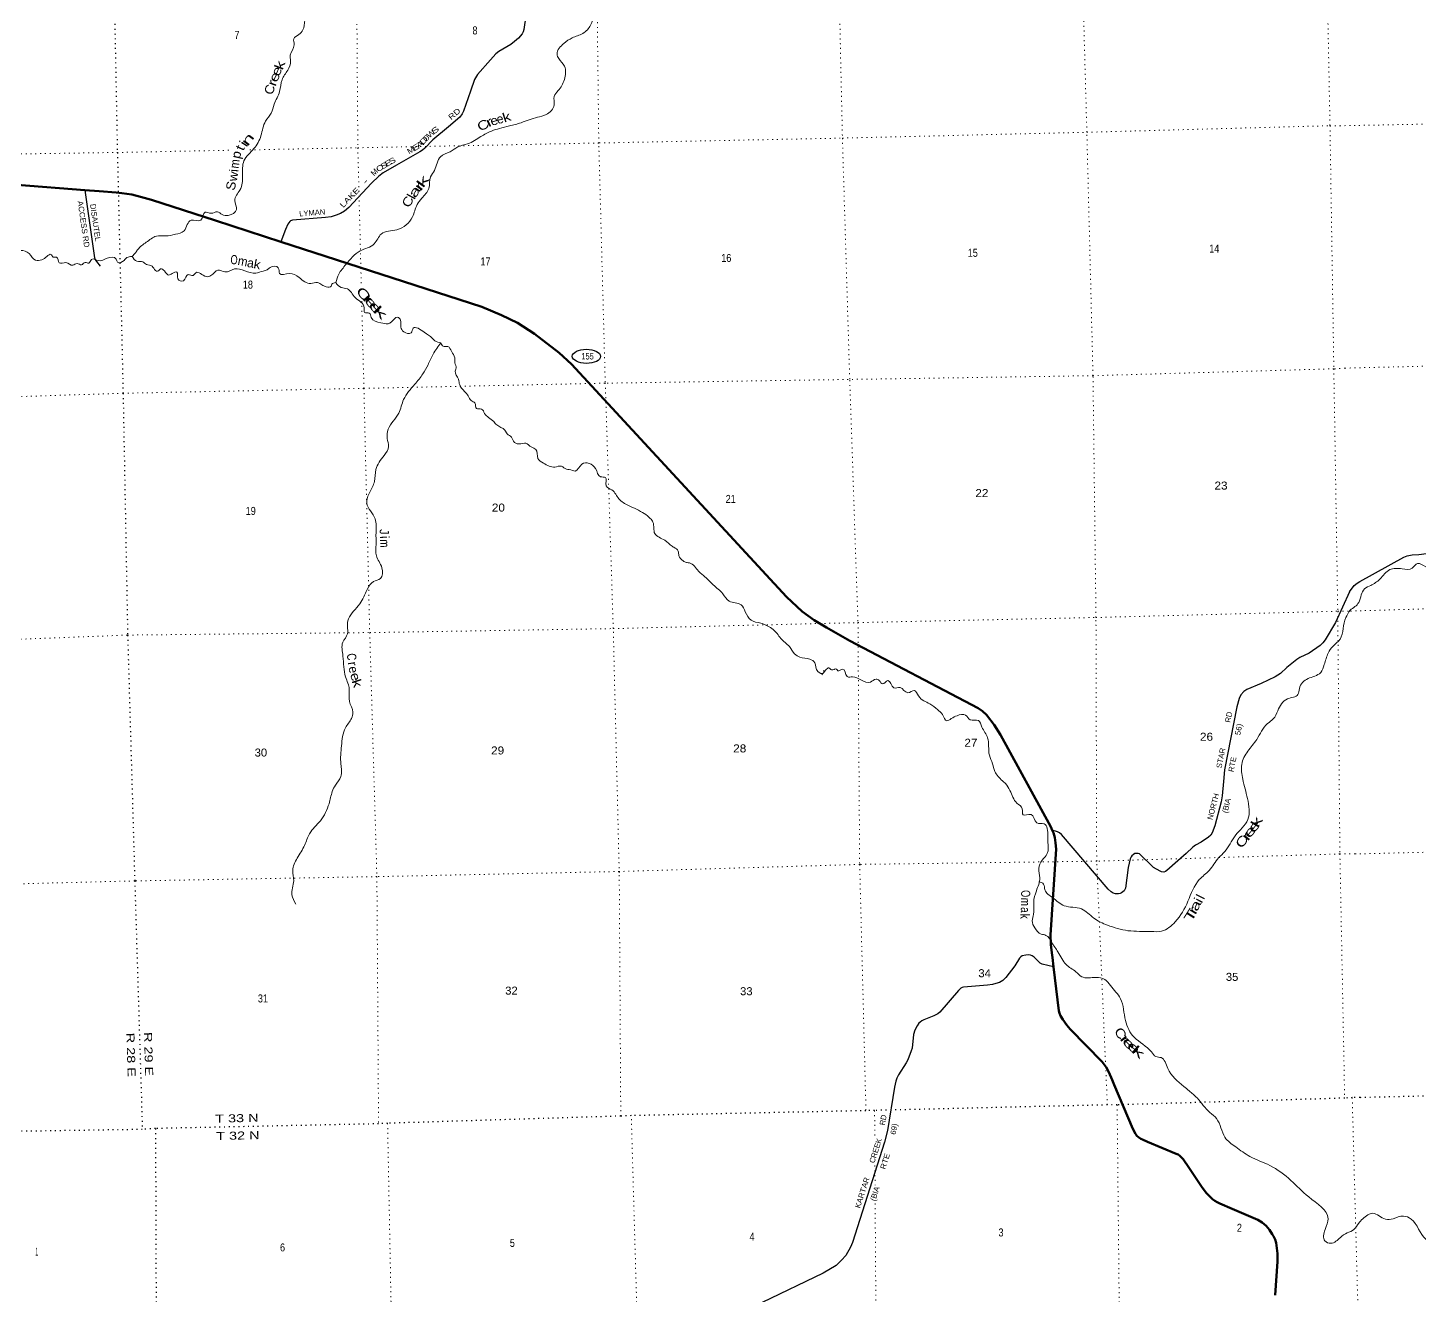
# Model space of a CAD drawing. Header units: feet. Extents: x 244583 to 493183, y 184934 to 372822.
# Drawn here: x 430878 to 461307, y 297849 to 325566 of the extents above; entities that cross this region are included whole.
import ezdxf
from ezdxf.enums import TextEntityAlignment as Align

# ---------------------------------------------------------------- set-up
doc = ezdxf.new("R2010")
doc.units = ezdxf.units.FT
doc.header["$LTSCALE"] = 70
doc.linetypes.add('DOTTED', pattern=[1.5, 0.3, -1.2])
for name, color, linetype, lineweight in [('17', 7, 'Continuous', 25), ('23', 7, 'Continuous', 70), ('29', 7, 'Continuous', 25), ('30', 7, 'Continuous', 25), ('39', 7, 'Continuous', 13), ('6', 7, 'DOTTED', 25), ('7', 7, 'DOTTED', 13)]:
    doc.layers.add(name, color=color, linetype=linetype, lineweight=lineweight)
doc.layers.add('41', color=7, linetype='Continuous')

msp = doc.modelspace()

# ---------------------------------------------------------------- linework, layer by layer
at = {"layer": '17'}
msp.add_ellipse((443094.44, 318381.55), major_axis=(309.24, -1), ratio=0.500121, dxfattribs=at)
at = {"layer": '23'}
msp.add_line((434983.92, 321349.59), (436411.27, 320887.82), dxfattribs=at)
for points in [[(428952.41, 322257.39), (430646.71, 322129.65), (432122.37, 322018.39), (432438.24, 321994.58)], [(432438.24, 321994.58), (432807.98, 321966.7), (432932, 321952.7), (433154.03, 321921.6), (433344.97, 321872.72), (433580.62, 321803.58), (434983.92, 321349.59)], [(436411.27, 320887.82), (440804.18, 319466.63), (441240.33, 319278.71), (441585.43, 319111.75), (441955.74, 318870.41), (442499.71, 318461.78), (442769.26, 318213), (447468.11, 313118.84), (447812.33, 312803.99), (448078.77, 312608.48), (448342.32, 312448.12), (448856.45, 312160.28), (451662.31, 310684.54), (451760, 310622.34), (451840.93, 310540.89), (452013.31, 310319.05), (452151.36, 310100.79), (453249.13, 308094.03), (453282.27, 308017.19)], [(453282.27, 308017.19), (453307.54, 307958.59), (453338.62, 307856.39), (453354.17, 307738.65), (453366.64, 307600.79), (453242.37, 305728.78), (453253.24, 305518.87), (453275.88, 305333.37), (453288.17, 305231.11), (453312.54, 305028.44)], [(453312.54, 305028.44), (453427.89, 304069.05), (453441.87, 304016.3), (453464.08, 303956.31), (453511.13, 303876.29), (453599.51, 303756.36), (453673.27, 303666.44), (454376.67, 302948.95), (454419.91, 302895.48), (454459.88, 302835.49), (454517.6, 302726.63), (454593.09, 302557.79), (454639.48, 302449.62), (455041.64, 301483.62), (455100.44, 301379.21), (455133.74, 301332.55), (455167.05, 301301.45), (455220.33, 301268.13), (455255.86, 301250.35), (455362.07, 301201.2), (455992.78, 300943.23), (456034.07, 300922.67), (456076.25, 300893.79), (456109.56, 300862.69), (456145.64, 300824.13), (456271.12, 300640.03), (456559.34, 300201.65), (456652.41, 300079.56), (456727.37, 300003.99), (456787.85, 299948.48), (456836.7, 299912.93), (456889.98, 299881.83), (456945.19, 299853.47), (457217.03, 299736.01), (457776.89, 299497.26), (457876.91, 299438.62), (457961.28, 299363.08), (458034.55, 299278.66), (458093.71, 299182.47), (458121.14, 299140.92), (458154.44, 299063.16), (458176.65, 298992.07), (458197.74, 298877.66), (458212.17, 298763.24), (458211.06, 298586.62), (458159.92, 297848.31)]]:
    msp.add_lwpolyline(points, dxfattribs=at)
at = {"layer": '29'}
for points in [[(441772.82, 325827.89), (441723.17, 325527.28), (441711.15, 325480.13), (441687.39, 325437.33), (441606.6, 325342.22), (441521.05, 325270.88), (441441.11, 325204.78), (441181.07, 325046.26), (441117.09, 324999.81), (440995.95, 324864.97), (440713.12, 324543.27), (440648.76, 324436.21), (440557.33, 324184.06), (440407.93, 323743), (440375.7, 323687.26), (440324.95, 323614.18), (440077.7, 323403.41), (439732.69, 323114.01), (439563.01, 322935.87), (439508.51, 322894.38), (439449.83, 322852.07), (438939.48, 322561.47), (438650.53, 322396.1), (438553.42, 322325.78), (438394.21, 322167.21), (437899.63, 321639.95), (437805.42, 321558.08), (437714.28, 321502.03), (437625.16, 321465.72), (437514.67, 321435.46), (437389.9, 321414.7), (436664.68, 321360.18), (436625.95, 321347.48), (436606.95, 321332.03), (436567.02, 321273.48), (436514.27, 321158.45), (436411.27, 320887.82)], [(432122.37, 322018.39), (432336.05, 320536.84), (432353.41, 320496.22), (432381.51, 320454.94), (432457.44, 320355.46)], [(459786.57, 313229.66), (459887.38, 313366.47), (459951.38, 313420.19), (460010.94, 313456.83), (460970.96, 313989.46), (461041.28, 314020.1), (461156.3, 314037.02), (461302.22, 314049.05), (461577.13, 314082.39)], [(459786.57, 313229.66), (459475.81, 312557.14), (459250.41, 312184.54), (459202.88, 312113.21), (459143.68, 312058.01), (458901.94, 311887.73), (458699.11, 311794.58), (458631.55, 311749.2), (458416.05, 311577.41), (458271.39, 311447.42), (458160.63, 311374.56), (457854.04, 311229.27), (457534.74, 311095.5), (457471.23, 311052.2), (457406.42, 310981.36), (457370.4, 310900.82), (457320.43, 310716.11), (457052.39, 309339.91), (457027.58, 309082.99), (456995.42, 308771.42), (456973.95, 308636.83), (456834.78, 308114.1), (456779.09, 307959.14), (456750.57, 307911.59), (456700.96, 307865.16), (456539.12, 307752.97), (456413.14, 307688.07), (456355.04, 307644.39), (456211.66, 307508.34), (455791.11, 307136.7), (455757.3, 307115.02), (455719.27, 307103.13), (455671.75, 307110.26), (455642.12, 307119.66), (455498.29, 307204.19), (455459.07, 307237.24), (455215.83, 307482.87), (455186.99, 307501.42), (455158.48, 307508.55), (455125.21, 307508.55), (455091.94, 307504.98), (455056.3, 307487.15), (455025.41, 307457.42), (455011.15, 307437.21), (454987.19, 307389.58), (454943.32, 307200.94), (454882.78, 306749.5), (454873.33, 306721.49), (454851.94, 306690.58), (454795.39, 306648.86), (454768.77, 306633.51), (454730.75, 306626.38), (454662.57, 306628.1), (454616.69, 306643.02), (454573.92, 306666.8), (454507.96, 306730.08), (453485.83, 307923.65), (453440.44, 307963.9), (453398.31, 307984.54), (453282.27, 308017.19)], [(453312.54, 305028.44), (453062.62, 305090.31), (453017.08, 305111.98), (452886.31, 305240.68), (452844, 305268.65), (452805.98, 305282.92), (452753.71, 305290.05), (452708.23, 305287.69), (452625.39, 305268.65), (452596.87, 305252), (452565.98, 305218.28), (452465.34, 305052.77), (452268.95, 304797.84), (452203.39, 304734.71), (452128.75, 304690.84), (452049.07, 304663.05), (451979.05, 304644.47), (451868.06, 304627.22), (451340.32, 304582.61), (451311.32, 304575.51), (451285.18, 304561.25), (451232.32, 304515.89), (450823.3, 304035.45), (450779.04, 303998.89), (450693.28, 303956.19), (450470.55, 303873.1), (450432.1, 303851.46), (450396.46, 303822.93), (450367.94, 303794.4), (450329.19, 303737.08), (450277.64, 303642.22), (450251.02, 303549.8), (450218.24, 303254.63), (450199.32, 303191.41), (450123.2, 302994.27), (450089.89, 302928.81), (449921.21, 302666.13), (449886.62, 302595.74), (449864.18, 302530.59), (449834.84, 302394.83), (449675.99, 301450.83), (449614.84, 301197.25), (448916.08, 299000.97), (448870.9, 298897.29), (448766.34, 298716.57), (448676.05, 298611.95), (448553.73, 298499.22), (448273.67, 298330.22), (446935.13, 297690.32)]]:
    msp.add_lwpolyline(points, dxfattribs=at)
at = {"layer": '39'}
for points in [[(436934.05, 325730.82), (436894.39, 325519), (436807.14, 325422.79), (436695.67, 325328.23), (436703.77, 325195.11), (436618.47, 324971.74), (436624.53, 324840.6), (436561.07, 324639.77), (436437.22, 324431.96), (436384.72, 324174.77), (436265.99, 323896.38), (436200.43, 323701.57), (436078.07, 323528.11), (435976.15, 323205.56), (435823.19, 322924.63), (435605.42, 322660.89), (435576.24, 322329.35), (435516.48, 322019.56), (435405.07, 321789.73), (435444.44, 321590.47), (435262.87, 321464.56), (435127.51, 321480.67), (435023.7, 321543.69), (434891.13, 321509.37), (434753.67, 321531.51), (434661.49, 321362.54), (434451.82, 321359.35), (434294.04, 321128.82), (434105.68, 321051.26), (433894.52, 321013.73), (433688.91, 321008.58), (433469.13, 320876.03), (433283.99, 320719.79), (433238.65, 320652.47), (433156.98, 320566.37)], [(443253, 325856.6), (443186.41, 325624.79), (443017.77, 325444.56), (442783.35, 325346.11), (442603.7, 325226.29), (442452.01, 324993.83), (442489.85, 324893.46), (442615.41, 324727.81), (442611.85, 324435.02), (442476.43, 324192.71), (442389.65, 324066.23), (442390.46, 323882.52), (442212.24, 323669.85), (442023.6, 323610.45), (441664.46, 323491.94), (441411.49, 323419.45), (441192.52, 323365.65), (441015.94, 323308.45), (440787.91, 323187.89), (440495.95, 323028), (440283.24, 322960.16), (440115.44, 322856.67), (439903.35, 322748.46), (439770.83, 322449.67), (439686.34, 322305.05), (439647.85, 322054.13), (439491.87, 321837.75), (439393.15, 321700.99), (439290.43, 321430.92), (438947.92, 321149.13), (438608.54, 321057.16), (438454.51, 320844.85), (438146.4, 320686.73), (437836.36, 320391.3), (437678.34, 320176.92), (437612.55, 319996.24)], [(428984.81, 320541.18), (429088.82, 320637.82), (429134.57, 320547.66), (429146.3, 320440.84), (429210.93, 320433.75), (429298.65, 320499.69), (429378.02, 320452.44), (429534.31, 320517.4), (429568.8, 320372.57), (429658.1, 320335.57), (429727.42, 320286.15), (429838.24, 320423.1), (430203.56, 320533.64), (430332.96, 320511.38), (430346.2, 320568.11), (430417.26, 320668.11), (430528.39, 320653.65), (430723.36, 320694.98), (430907.85, 320631.16), (431047.27, 320481.87), (431184.21, 320494.04), (431296.02, 320566.4), (431384.04, 320612.16), (431435.38, 320552.37), (431506.03, 320547.39), (431564.32, 320429.16), (431711.49, 320431.4), (431859.56, 320375.11), (431953.76, 320412.88), (432053.04, 320382.09), (432132.91, 320433.77), (432209.74, 320420.81), (432273.04, 320500.51), (432424.68, 320474.55), (432611.4, 320527.86), (432811.34, 320508.69), (432842.6, 320442.55), (432985.21, 320479.04), (433046.75, 320542.56), (433157.29, 320566.44)], [(433157.29, 320566.44), (433263.74, 320463.08), (433393.05, 320446.88), (433470.5, 320393.55), (433596.12, 320355.08), (433670.19, 320259.3), (433716.84, 320241.84), (433780.58, 320293.28), (433867.98, 320248.18), (433960.1, 320158.73), (434034.2, 320192.16), (434140.62, 320222.04), (434156.93, 320078.95), (434280.6, 320036.42), (434387.45, 320169.27), (434492.59, 320150.68), (434550.19, 320208.08), (434779.31, 320126.78), (434881.85, 320146.5), (435037.27, 320267.98), (435189.13, 320227.89), (435397.84, 320293.65), (435622.31, 320252.65), (435863.03, 320203.82), (436025.71, 320246.67), (436112, 320274.23), (436177.75, 320325.7), (436355.29, 320320.33), (436385.44, 320195.62), (436597.25, 320190.76), (436810.28, 320107.19), (437068.46, 319971.82), (437213.28, 319996.23), (437310.89, 319943.2), (437404.25, 319904.24), (437514.94, 319918.04), (437528.47, 319956.6), (437612.55, 319996.24)], [(437612.55, 319996.24), (437731.16, 319889.03), (437866.77, 319856.77), (438035.04, 319667.54), (438234.13, 319440.41), (438241.74, 319339.59), (438344.74, 319329.04), (438386.62, 319228.73), (438598.06, 319116.88), (438755.68, 319095.05), (438827.7, 319132.48), (438965.26, 319235.52), (439030.74, 319173.93), (439035.08, 319022.58), (439101.18, 318920.62), (439258.84, 318896.78), (439307.72, 318996.44), (439547.04, 318907.21), (439720.43, 318778.63), (439779.8, 318720.98), (439911.65, 318680.58)], [(439911.65, 318680.58), (439739.98, 318425.62), (439630.62, 318193.81), (439518.68, 317998.3), (439340.71, 317769.48), (439097.8, 317436.71), (438989.4, 317142.33), (438760.94, 316787.57), (438737.9, 316581.3), (438766.74, 316410.14), (438668.95, 316212.82), (438490.15, 315907.27), (438459.91, 315644.36), (438356.57, 315414.66), (438291.75, 315171.41), (438472.43, 314830.95), (438493.21, 314528.44), (438493.15, 314270.03), (438501.04, 314019.81), (438622.04, 313757.18), (438589.35, 313522.49), (438439.14, 313455.61), (438300.65, 313281.9), (438136.12, 312966.47), (437893.11, 312639.76), (437867.49, 312469.79), (437869.88, 312314.37), (437767.87, 312129.1), (437770.51, 311826.31), (437825.92, 311370.9), (437878.46, 311232.39), (437908.67, 311103.65), (437910.79, 310835.17), (437987.03, 310598.11), (437956.82, 310464.4), (437824.85, 310260.51), (437738.17, 309865.51), (437724.19, 309463.55), (437726.33, 309193.05), (437604.25, 309001.43), (437537.82, 308863.13), (437465.28, 308597.56), (437275.4, 308225.22), (437039.8, 307941.02), (436930.78, 307687), (436769.72, 307407.97), (436673.08, 307135.97), (436692.62, 306914.2), (436653.05, 306602.69), (436740.89, 306398.1)], [(439911.65, 318680.58), (439963.11, 318602.64), (440066.08, 318594.11), (440142.26, 318492.31), (440217.11, 318346.07), (440227.31, 318206.92), (440248.34, 318150.71), (440225.58, 318057.5), (440294.87, 317878.88), (440322.98, 317756.15), (440430.02, 317614.44), (440510.16, 317516.74), (440576.29, 317412.76), (440653.71, 317361.45), (440691.86, 317240.9), (440800.95, 317228.43), (440869.03, 317128.52), (440952.97, 317047.02), (441067.33, 316953.88), (441132.99, 316880.18), (441310.13, 316769.81), (441386.4, 316661.96), (441437.2, 316636.48), (441501.44, 316524.4), (441617.26, 316467.62), (441772.34, 316480.07), (441886.51, 316399.03), (441990.17, 316346.1), (442033.57, 316146.9), (442154.1, 316045.77), (442407.48, 315960.79), (442546.34, 315979.05), (442662.31, 315912.18), (442718.85, 315906.98), (442848.44, 315872.61), (442997.35, 316024.27), (443293.22, 315929.85), (443404.91, 315747.83), (443510.03, 315731.26), (443528.92, 315551.87), (443653.36, 315458.87), (443805.59, 315263.34), (444015.48, 315121.17), (444359.02, 314942.68), (444491.72, 314837.7), (444549.47, 314753.79), (444589.58, 314506.08), (444807.63, 314357.98), (444966.87, 314231.2), (445005.58, 314205.54), (445103.69, 314120.22), (445117.3, 314021.5), (445209.77, 313909.85), (445280.92, 313872.58), (445351.64, 313863.56), (445548.01, 313682.83), (445687.02, 313559.77), (445869.22, 313382.87), (446075.85, 313190.18), (446217.48, 313028.81), (446476.84, 312947.96), (446569.96, 312793.92), (446695.79, 312610.1), (446906.52, 312544.67), (447146.25, 312429.2), (447264.92, 312317.95), (447343.21, 312210.12), (447533.47, 312033.34), (447646.8, 311875.57), (447762.9, 311800.62), (447979.3, 311759.49), (448091.43, 311680.45), (448152.85, 311489.59), (448282.47, 311453.2), (448287.49, 311519.9)], [(459794.52, 312833.29), (459985.42, 312998.22), (460042.04, 313162.58), (460113.18, 313294.8), (460247.54, 313373.27), (460445.86, 313507.09), (460665.5, 313717.95), (460935.88, 313733.48), (461155.8, 313748.37), (461273.7, 313852.9), (461450.24, 313778.34), (461819.41, 313807.24), (462433.55, 313952.36), (462728.3, 313956.07), (462933.73, 314001.08), (463145.81, 313995.67), (463276.51, 314213.5), (463566.75, 314257.56), (463818.54, 314137.49), (463934.04, 313930.85), (464348.95, 313847.18), (464690.48, 313823.19), (465023.33, 314021.34), (465288.49, 314137.82), (465661.46, 314186.97), (466136.68, 314126.28), (467085.16, 314170.55), (467362.87, 314250.82), (467703.06, 314511.69), (467913.31, 314490.1), (468130.82, 314537.28), (468328.08, 314590.28), (468738.69, 314528.78), (469177.97, 314605.02), (469469.02, 314580.4), (469810.12, 314764.51), (470236.6, 315070.92), (470767.16, 315283.67), (471218.67, 315349.97), (471555.85, 315352.2), (471714.74, 315232.98), (472084.05, 315078.02), (472593.47, 315027.86), (472935.75, 315110.97), (473152.72, 315204.62), (473518.71, 315332.47), (473805.7, 315653.28), (474051.65, 315858.42), (474504.99, 315940.9), (474672.2, 316145.04), (474727.05, 316460.91), (474649.83, 316674.1)], [(459794.52, 312833.29), (459701.66, 312666.57), (459644.84, 312427.48), (459575.83, 312194.27), (459418.92, 312038.45), (459318.34, 311891.56), (459231.46, 311639.9), (459153.49, 311465.09), (459021.58, 311388.39), (458755.49, 311251.1), (458688.99, 311116.84), (458656.74, 310985.13), (458426.32, 310888.76), (458214.51, 310631.16), (458116.44, 310452.01), (457990.98, 310349.16), (457754.3, 310004.37), (457558.65, 309745), (457425.94, 309458.32), (457449.08, 309133.64), (457552.4, 308709.23), (457561.47, 308251.09), (457284.59, 307897.62), (457056.04, 307548.92), (456920.99, 307413.62), (456717.5, 307140), (456498.77, 306938.82), (456249.97, 306464.65), (455970.58, 306012.21), (455675.24, 305809.87), (455443.45, 305802.31), (454939.03, 305820.88), (454489.51, 305941.23), (454190.69, 306096.18), (453919.42, 306295.96), (453545.26, 306366.98), (453288.44, 306544.78), (453122.47, 306715.87), (453092.35, 306838.57), (452988.98, 306892.28)], [(448242.67, 311418.28), (448333.77, 311526.66), (448393.63, 311567.95), (448452.75, 311526.45), (448561.43, 311540.22), (448594.24, 311504.38), (448698.52, 311542.3), (448799.85, 311378.3), (448914.89, 311371.97), (449099.41, 311306.14), (449307.85, 311258.83), (449427.88, 311321.23), (449496.89, 311291.99), (449574.68, 311216.46), (449686.5, 311288.82), (449815.93, 311133.32), (449955.01, 311137.45), (450122.1, 311024.92), (450266.54, 311073.55), (450359.13, 310953.82), (450603.79, 310779.89), (450775.09, 310655.3), (450885.67, 310545.95), (450978.47, 310412.1), (451072.55, 310457.94), (451202.63, 310522.5), (451385.97, 310533.37), (451486.34, 310431.93), (451666.02, 310418.51), (451744.87, 310274.36), (451869.46, 310040.04), (451907.62, 309657.04), (451977.04, 309470.34), (452027.97, 309305.57), (452192.46, 309100.13), (452257.93, 309038.54), (452357.03, 308888.64), (452510.54, 308610.35), (452627.41, 308484.94), (452643.54, 308353.96), (452818.85, 308362.68), (452946.7, 308178.89), (453102.31, 308157.03), (453187.02, 307893.85), (453189.17, 307754.58), (453172.82, 307506.01), (453064.11, 307363.04), (452986.24, 307182.18), (453009.59, 306974.59), (452935.28, 306692.84), (452876.7, 306437.57), (452872.64, 306177.08), (452844.51, 306039.37), (452901.4, 305880.74), (453040.57, 305747.6), (453143.86, 305718.88), (453271.28, 305563.35), (453407.54, 305357.48), (453587.28, 305077.58), (453799.41, 304921.31), (453928.1, 304814.25), (454240.9, 304798.82), (454429.11, 304755.25), (454556.22, 304619.9), (454776.41, 304332.53), (454884.6, 303853.69), (455073.72, 303489.13), (455451.72, 303167.83), (455550.05, 303068.38), (455661.33, 303043.83), (455808.11, 302809.85), (456156.99, 302415.43), (456275.44, 302318.3), (456449.26, 302161.46), (456728.39, 301844.7), (456875.66, 301709.66), (457059.37, 301302.63), (457294.55, 301090.19), (457606.27, 300882.95), (458042.86, 300685.68), (458501.6, 300359.55), (458892.32, 299998.06), (459315.05, 299521.98), (459250.14, 299284.79), (459243.88, 299036.37), (459373.75, 298983.84), (459583.51, 299112.2), (459733.26, 299209.36), (459879.28, 299286.28), (459984.08, 299421.12), (460071.56, 299516.53)], [(460071.56, 299516.53), (460293.78, 299639.38), (460571.94, 299509.53), (460737.39, 299519.7), (460962.84, 299579.11), (461129.19, 299512.51), (461449.33, 299074.08), (461672.97, 298943.56), (461898.56, 298819.11), (462238.03, 298281.93), (462315.56, 298042.48), (462328.55, 297967.89), (462412.93, 297831.57), (462447.23, 297662.29), (462602.08, 297199.56), (462844.37, 297028.85), (463031.62, 296901.91), (463202.01, 296663.63)]]:
    msp.add_spline(points, degree=3, dxfattribs=at)
at = {"layer": '6'}
for points in [[(432780.5, 325651.32), (432835.95, 322840.85), (432961.35, 317573.54), (433060.86, 312285.65), (433216.16, 306909.78), (433382.48, 301473.51)], [(460014.68, 302175.76), (464936.81, 302294.03), (465128.6, 302296.44), (470298.93, 302373.68), (470367.6, 302372.52), (475648.5, 302477.42), (481036.46, 302579.62), (486355.88, 302670.85), (490678.42, 302788.78)], [(460014.68, 302175.76), (459843, 302168.65), (459677.81, 302158.07), (454701.23, 302009.7), (454487.47, 302010.49), (449397.56, 301888.67), (449208.08, 301883.77), (444075.62, 301775.43), (443845.88, 301765.88), (438746.45, 301607.58), (438549, 301596.5), (433670.53, 301494.04), (433382.48, 301473.51), (429353.9, 301411.13)], [(433670.53, 301494.04), (433687.74, 296180.68), (433856.45, 290851.44), (433948.48, 285525.08), (434022.08, 280216.61), (434056.74, 279692.78)]]:
    msp.add_lwpolyline(points, dxfattribs=at)
at = {"layer": '7'}
for p, q in [((449397.56, 301888.67), (449401, 301285.02)), ((449404.42, 300683.92), (449406.86, 300255.29))]:
    msp.add_line(p, q, dxfattribs=at)
for points in [[(448631.5, 325965.02), (448693.29, 323154.68), (448853.4, 317859.64), (449033.76, 312558.85), (449070.77, 307270.01), (449208.08, 301883.77)], [(454487.47, 302010.49), (454254.22, 307340.76), (454238.77, 312670.31), (454173.54, 317958.72), (454039.2, 323282.42), (453961.7, 326073.04)], [(459302.77, 326182.56), (459356.65, 323425.87), (459440.46, 318109.48), (459526.07, 312807.24), (459573.46, 307498.37), (459677.81, 302158.07)], [(438075.11, 325754.84), (438095.55, 322943.04), (438171.41, 319950.73)], [(443845.88, 301765.88), (443812.44, 307085.06), (443681.85, 312426.98), (443506.17, 317816.68), (443365.26, 323043.37), (443332.22, 325858.89)], [(490210.69, 324037.57), (485930.03, 323968.27), (480566.66, 323836.07), (475308.22, 323709.24), (470020.74, 323648.71), (464736.01, 323525.58), (459576.19, 323424.39)], [(435732.05, 322897.12), (438095.55, 322943.04), (443377.3, 323047.59), (448693.29, 323154.68), (454039.2, 323282.42), (459356.65, 323425.87), (459576.19, 323424.39)], [(428942.32, 322781.08), (432835.95, 322840.85), (435341.31, 322889.53)], [(438180.61, 319587.71), (438228.92, 317681.91), (438355.48, 312339.92), (438512.21, 307002.43), (438549, 301596.5)], [(459685.57, 318123.85), (464802.06, 318247.19), (470095.53, 318313.85), (475406.64, 318425.19), (480697.85, 318512.03), (486099.23, 318675.01), (490327.3, 318740.16)], [(459685.57, 318123.85), (459440.46, 318109.48), (454173.54, 317958.72), (443498.29, 317794.4), (438228.92, 317681.91), (432961.35, 317573.54), (429045.01, 317449.64)], [(490442.74, 313495.77), (486220.49, 313336.7), (480834.75, 313218.36), (475499.15, 313128.94), (470157.51, 313037.43), (464866.18, 312960.69), (459795.23, 312809.93)], [(429147.37, 312134.47), (433060.86, 312285.65), (438355.48, 312339.92), (443681.85, 312426.98), (449033.76, 312558.85), (454238.77, 312670.31), (459526.07, 312807.24), (459795.23, 312809.93)], [(459904.81, 307499.41), (464928.95, 307617.6), (470246.4, 307704.77), (475571.91, 307794.06), (480957.66, 307912.4), (486295.49, 307983.67), (490561.28, 308110.37)], [(459904.81, 307499.41), (459573.46, 307498.37), (454254.22, 307340.76), (449070.77, 307270.01), (443811.97, 307115.33), (438512.21, 307002.43), (433216.16, 306909.78), (429249.94, 306808.88)], [(459843, 302168.65), (459988.13, 296798.69), (460155.81, 291404.83), (460291.88, 286099.33), (460371.51, 280792.97), (460381.96, 280220.38)], [(454872.19, 293085.49), (454757.69, 296636.37), (454701.23, 302009.7)], [(438746.45, 301607.58), (438849.61, 296212.74), (438957.49, 290904.79), (439097.05, 286274.62)], [(444487.65, 282663.81), (444402.88, 285746.65), (444306.85, 291070.94), (444228.44, 296429.81), (444075.62, 301775.43)], [(449409.14, 299854.87), (449432.27, 296486.74), (449599.08, 291149.4), (449773.34, 285852.55), (449859.47, 280516.01), (449857.17, 280005.72)]]:
    msp.add_lwpolyline(points, dxfattribs=at)

# ---------------------------------------------------------------- texts
at = {"layer": '17', "width": 0.8}
msp.add_text('155', height=140, dxfattribs=at).set_placement((443120.49, 318313.24), align=Align.CENTER)
at = {"layer": '30'}
for s, rotation, width, p in [('RD', 40.446, 1.25, (440245.23, 323638.2)), ('D', 46.393, 1.65, (439578.67, 323060.37)), ('W', 39.99, 1.25, (439730.95, 323207.51)), ('S', 39.99, 1.65, (439822.01, 323281.14)), ('M', 31.658, 1.2, (439285.4, 322839.25)), ('E', 31.658, 1.4, (439392.96, 322902.86)), ('A', 36.517, 1.55, (439485.91, 322967.12)), ('O', 35.909, 1.35, (438613.73, 322453.59)), ('S', 29.783, 1.35, (438692.05, 322501.19)), ('E', 29.783, 1.35, (438788.95, 322558.01)), ('S', 29.783, 1.35, (438878.55, 322607.26)), ('LAKE', 45.832, 1.3, (437960.83, 321812.09)), ('-', 46.832, 2.1, (438298.66, 322166.21)), ('ACCESS RD', 278.207, 1.1, (432039.28, 321263.45)), ('DISAUTEL', 278.207, 1.05, (432296.81, 321299.22)), ('RD', 78.979, 0.9, (457197.71, 310480.94)), ('56)', 78.979, 1.1, (457415.65, 310211.15)), ('STAR', 78.979, 1.05, (457027.7, 309584.7)), ('R', 80.448, 0.8, (449632.61, 301614.84)), ('D', 80.448, 0.8, (449651.59, 301727.65)), ('69)', 80.448, 1.05, (449877.93, 301472.34)), ('E', 72.351, 1.05, (449478.89, 301000.83)), ('E', 72.351, 1.05, (449511.86, 301104.43)), ('RTE', 72.351, 1.1, (449682.09, 300759.5)), ('T', 72.351, 1.2, (449199.88, 300123.88)), ('A', 72.351, 1.1, (449235.71, 300236.47)), ('A', 72.351, 1.1, (449129.38, 299902.27))]:
    msp.add_text(s, height=120, rotation=rotation, dxfattribs=dict(at, width=width)).set_placement(p, align=Align.CENTER)
for s, rotation, p in [('O', 46.393, (439632.93, 323112.68)), ('M', 44.885, (438497.94, 322367.09)), ('LYMAN', 4.299, (437101.95, 321463.25)), ('RTE', 78.979, (457280.52, 309446.01)), ('NORTH', 75.092, (456859.43, 308520.31)), ('(BIA', 75.092, (457151.14, 308539.92)), ('K', 72.351, (449543.96, 301205.33)), ('R', 72.351, (449444.36, 300892.28)), ('C', 72.351, (449409.68, 300783.28)), ('R', 72.351, (449270.96, 300347.27)), ('R', 72.351, (449164.63, 300013.06)), ('(BIA', 72.351, (449461.2, 300050.33)), ('K', 72.351, (449094.84, 299793.71))]:
    msp.add_text(s, height=120, rotation=rotation, dxfattribs=at).set_placement(p, align=Align.CENTER)
at = {"layer": '41'}
for s, rotation, width, p in [('e', 66.246, 1.3, (436410.62, 324580.01)), ('k', 69.17, 1.4, (436482.45, 324716.31)), ('r', 70.145, 1.35, (436316.48, 324327.76)), ('e', 62.187, 1.4, (436360.03, 324447.06)), ('C', 70.985, 1.1, (436260.52, 324184.04)), ('C', 28.399, 1.3, (440880.78, 323351.79)), ('r', 27.333, 1.55, (441014.86, 323420.46)), ('e', 17.06, 1.1, (441102.54, 323444.33)), ('k', 17.966, 1.3, (441379.42, 323520.46)), ('n', 53.141, 1.8, (435765.85, 323068.84)), ('p', 77.463, 1.1, (435532.74, 322770.39)), ('t', 65.953, 1.2, (435609.16, 322902.57)), ('i', 57.953, 1.35, (435682.4, 322979.52)), ('m', 82.192, 0.9, (435500.94, 322580.11)), ('w', 80.05, 1.1, (435464.08, 322299.29)), ('k', 54.231, 1.9, (439595.85, 322150.98)), ('S', 78.111, 1.1, (435418.37, 322092.43)), ('l', 61.157, 1.2, (439349.82, 321827.14)), ('a', 57.175, 1.65, (439418.26, 321929.43)), ('r', 54.196, 1.85, (439518.18, 322046.94)), ('C', 65.468, 1.2, (439277.85, 321723.58)), ('O', 356.87, 0.75, (435383.56, 320396.75)), ('m', 349.296, 0.95, (435561.7, 320363.35)), ('k', 349.46, 1.1, (435876.21, 320297.43)), ('C', 311.468, 1.65, (438143.43, 319679.64)), ('r', 311.337, 2.1, (438243.19, 319575.65)), ('e', 311.135, 1.9, (438314.86, 319489.06)), ('e', 311.135, 1.9, (438406.55, 319384.78)), ('k', 315.827, 2.25, (438514.82, 319272.12)), ('J', 272.519, 0.9, (438573.74, 314540.64)), ('m', 271.983, 0.8, (438584.31, 314287.67)), ('C', 274.837, 0.8, (437862.58, 311801.12)), ('e', 289.872, 1.2, (437950.22, 311342.27)), ('k', 288.05, 1.3, (437984.08, 311201.01)), ('k', 59.709, 1.7, (457839.14, 308149.4)), ('r', 52.82, 1.9, (457608.12, 307829.42)), ('e', 50.474, 1.8, (457679.78, 307926.97)), ('e', 51.67, 1.75, (457772.74, 308041.21)), ('C', 57.524, 1.4, (457512.09, 307717.65)), ('m', 268.69, 0.8, (452597.93, 306452.9)), ('O', 273.318, 0.75, (452601.78, 306624.38)), ('a', 62.851, 1.5, (456499.69, 306326.87)), ('i', 62.851, 1.2, (456567.56, 306441.28)), ('l', 63.564, 1.1, (456612.94, 306517.81)), ('k', 269.212, 0.85, (452586.71, 306136.96)), ('a', 269.46, 0.8, (452596.72, 306276.28)), ('T', 57.898, 1.75, (456390.24, 306106.12)), ('r', 59.928, 1.65, (456448.66, 306216.7)), ('C', 298.786, 1.3, (454689.1, 303527.1)), ('r', 306.498, 1.9, (454797.38, 303389.82)), ('e', 313.354, 1.95, (454893.43, 303281.73)), ('e', 319.108, 1.85, (454999.77, 303189.8)), ('k', 320.108, 2.05, (455098.65, 303093))]:
    msp.add_text(s, height=200, rotation=rotation, dxfattribs=dict(at, width=width)).set_placement(p, align=Align.CENTER)
for s, rotation, p in [('e', 13.641, (441227.48, 323477.88)), ('i', 85.868, (435485.56, 322439.23)), ('a', 350.913, (435736.32, 320326.45)), ('i', 272.99, (438582.61, 314420.59)), ('r', 278.837, (437884.04, 311644.14)), ('e', 280.864, (437902.97, 311510.73))]:
    msp.add_text(s, height=200, rotation=rotation, dxfattribs=at).set_placement(p, align=Align.CENTER)
at = {"layer": '6', "width": 1.35}
for s, rotation, p in [('R 28 E', 271.752, (433033.54, 303586.38)), ('R 29 E', 271.752, (433417.42, 303601.66)), ('T 33 N', 1.203, (434978.17, 301621.53)), ('T 32 N', 1.203, (434999.99, 301242.15))]:
    msp.add_text(s, height=175, rotation=rotation, dxfattribs=at).set_placement(p)
at = {"layer": '7'}
for s, width, p in [('8', 0.85, (440602.3, 325421.96)), ('7', 0.85, (435396.74, 325323.43)), ('15', 0.85, (451433.58, 320558.99)), ('14', 0.85, (456715.3, 320652.17)), ('17', 0.85, (440777.57, 320370.74)), ('16', 0.85, (446042.88, 320445.45)), ('18', 0.85, (435579.94, 319863.53)), ('23', 1.1, (456830.41, 315467.73)), ('21', 0.85, (446140.09, 315175.69)), ('22', 1.1, (451600.19, 315303.65)), ('19', 0.85, (435642.82, 314913.25)), ('20', 1.1, (441026.13, 314986.59)), ('26', 1.1, (456512.79, 309974.47)), ('30', 1.05, (435838.82, 309629.05)), ('29', 1.1, (441009.92, 309675.03)), ('28', 1.1, (446304.69, 309719.21)), ('27', 1.1, (451360.35, 309843.44)), ('34', 1.05, (451666.58, 304803.31)), ('35', 1.05, (457079.42, 304723.1)), ('32', 1.05, (441318.6, 304422.62)), ('31', 0.85, (435908.82, 304251.52)), ('33', 1.05, (446455.33, 304409.25)), ('4', 0.85, (446662.54, 299042.89)), ('3', 0.85, (452106.18, 299133.27)), ('2', 0.85, (457319.89, 299236.35)), ('1', 0.4, (431042.74, 298712.35)), ('6', 0.85, (436393.75, 298805.94)), ('5', 0.85, (441419.63, 298904.61))]:
    msp.add_text(s, height=175, dxfattribs=dict(at, width=width)).set_placement(p)

doc.saveas('drawing.dxf')
